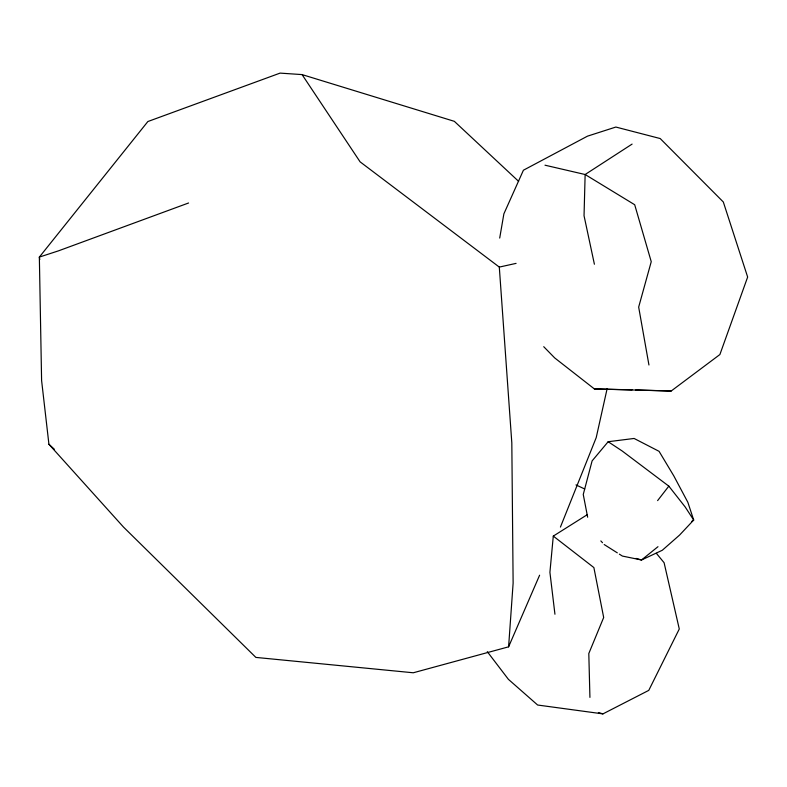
<?xml version="1.0" encoding="UTF-8"?>
<svg xmlns="http://www.w3.org/2000/svg" width="787" height="787" viewBox="0 0 787 787"><rect width="100%" height="100%" fill="white"/><g stroke="black" fill="none" stroke-linecap="round" stroke-linejoin="round"><path stroke-width="1.18" d="M508.599 646.825L513.124 583.088L511.816 442.894L499.302 267.088L360.102 161.847L302.08 74.598L280.074 73.112L147.867 121.532L39.35 257.093L41.603 380.544L48.922 444.262L123.49 527.064L255.873 657.411L413.273 672.777L508.599 646.825L539.607 575.199M587.417 514.59L553.291 536.095L549.916 572.316L554.943 614.234M499.706 238.067L503.877 213.848L523.414 170.218L587.476 136.161L615.857 127.051L660.195 138.542L723.322 201.993L747.65 277.044L719.889 354.543L671.183 391.021L594.392 388.935L554.717 357.937L543.728 346.693M607.151 388.581L596.212 437.621L560.433 527.074M657.607 500.621L668.822 486.14L622.124 450.951L608.164 441.723L592.109 460.887L583.256 494.462L587.653 517.226M657.981 546.69L641.523 559.99L622.389 556.065L619.349 554.146M691.724 521.417L693.691 520.04L687.848 502.293L673.81 475.909L659.063 451.325L634.096 438.457L608.164 441.723M632.109 144.09L585.135 174.517L544.998 165.191M487.291 651.656L508.402 679.329L537.639 705.024L602.94 713.888L648.763 690.376L679.279 628.99L664.1 562.725L656.348 553.3M188.575 202.997L58.376 250.886L39.35 257.093L39.793 259.513M499.302 267.088L516.075 263.379M594.392 388.935L632.079 389.86M635.739 389.958L671.183 391.021M635.994 558.406L641.523 559.99L662.3 550.261L679.565 535.091L693.691 520.04L685.172 506.956L668.822 486.14M598.376 712.51L602.94 713.888M302.08 74.598L454.335 121.326L518.623 181.354M575.986 484.91L584.721 489.012M604.18 544.535L617.323 552.858M553.291 536.095L593.88 567.575L603.678 617.49L588.804 653.525L589.925 697.39M48.922 444.262L54.283 449.161M600.835 540.925L602.508 542.725M594.401 264.235L584.043 215.727L585.135 174.517L634.696 204.738L651.243 261.678L638.67 307.087L648.941 365.001"/></g></svg>
